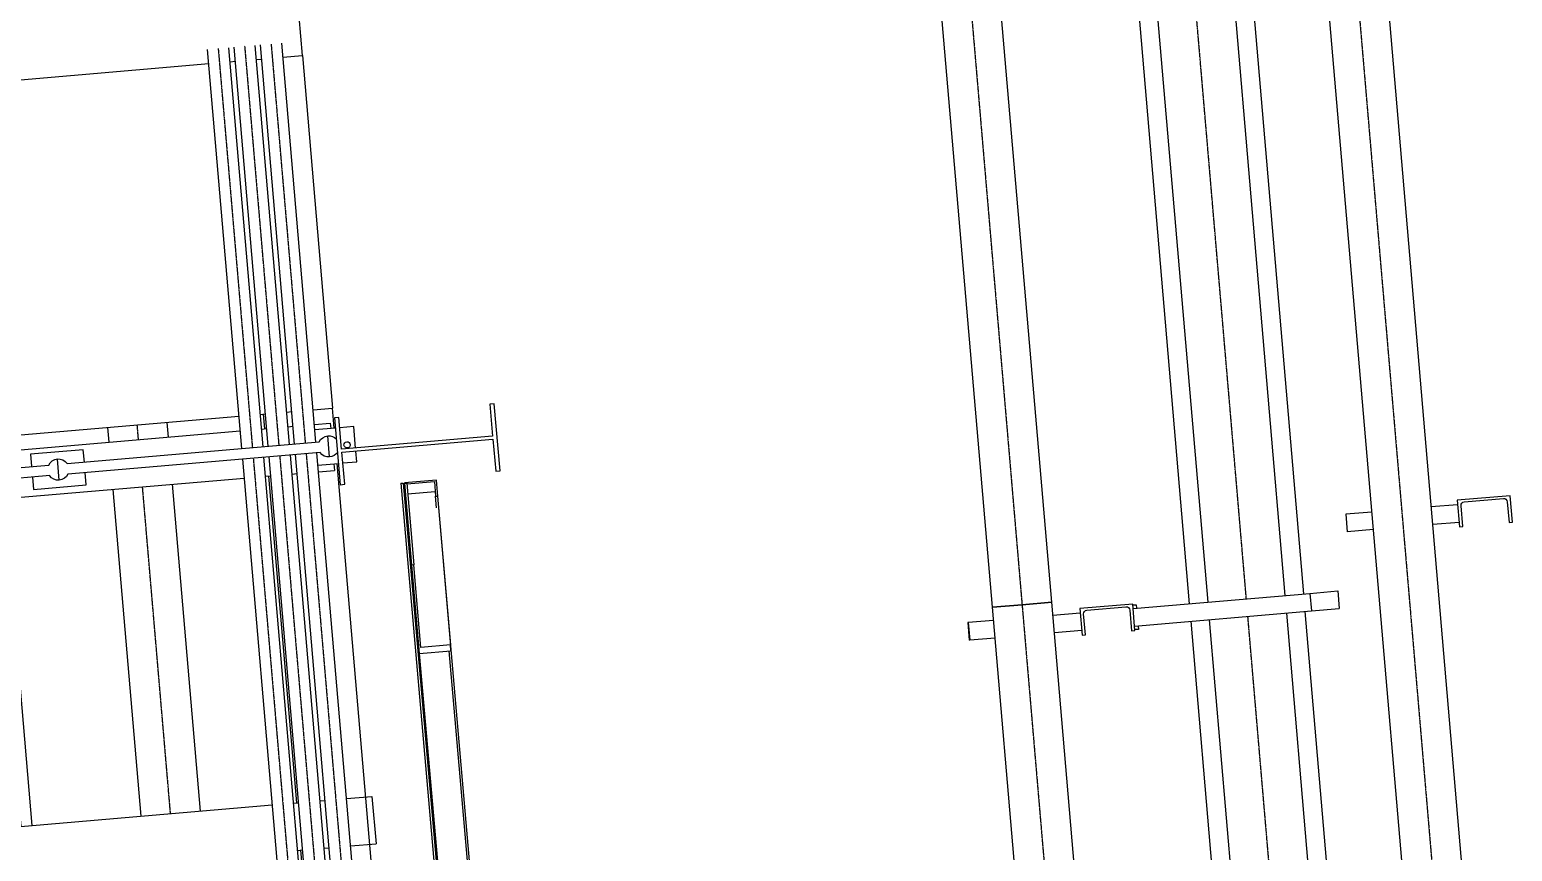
# Model space of a CAD drawing. Header units: millimetres. Extents: x 238021 to 250605, y -32596 to -9848.
# Drawn here: x 245051 to 249242, y -14854 to -12532 of the extents above; entities that cross this region are included whole.
import ezdxf

# ---------------------------------------------------------------- set-up
doc = ezdxf.new("R2010")
doc.units = ezdxf.units.MM
doc.header["$MEASUREMENT"] = 0
doc.linetypes.add('CENTER2', pattern=[1.125, 0.75, -0.125, 0.125, -0.125])
for name, color, linetype in [('Plan-150-DS-B4-404', 1, 'Continuous'), ('Plan-150-SL-B4-216', 85, 'Continuous'), ('Plan-300-CEN-D3-258', 70, 'Continuous'), ('Plan-300-FA-D4-256', 50, 'Continuous'), ('Plan-50-IW-B4-023', 3, 'Continuous'), ('Plan-50-PES-D1-029', 4, 'Continuous'), ('Plan-50-PES-D1-229', 4, 'Continuous'), ('Plan-50-PES-D1-243', 4, 'Continuous'), ('Plan-A-FLOR-HRAL', 11, 'Continuous'), ('Plan-CENTER', 1, 'CENTER2'), ('Plan-HATCH', 7, 'Continuous'), ('Plan-POLYMER PLATFORM', 2, 'Continuous'), ('Plan-PROPOSED_PIPE_SUPPORT_2', 6, 'Continuous'), ('Plan-PROPOSED_PIPE_SUPPORT_3', 6, 'Continuous'), ('Plan-RE', 5, 'Continuous'), ('Plan-S-BEAM', 12, 'Continuous'), ('Plan-S-BRACING', 12, 'Continuous'), ('Plan-S-COLS', 52, 'Continuous')]:
    doc.layers.add(name, color=color, linetype=linetype)

# ---------------------------------------------------------------- blocks, each defined once
blk = doc.blocks.new('*U51')
at = {"layer": 'Plan-300-FA-D4-256', "color": 0, "linetype": 'ByBlock', "lineweight": -2}
for p, q in [((248018.6, -9917.8), (248381, -14150)), ((248236.9, -9899.1), (248599.3, -14131.3)), ((248385.2, -14199.8), (248512, -15680.1)), ((248603.5, -14181.1), (248730.3, -15661.4))]:
    blk.add_line(p, q, dxfattribs=at)
at = {"layer": 'Plan-CENTER'}
for p, q in [((248490.1, -14140.7), (248127.8, -9908.4)), ((248621.1, -15670.8), (248494.4, -14190.5))]:
    blk.add_line(p, q, dxfattribs=at)
blk = doc.blocks.new('*U52')
at = {"layer": 'Plan-150-DS-B4-404', "color": 0, "linetype": 'ByBlock', "lineweight": -2}
for p, q in [((245271.7, -13656.3), (245275.3, -13697.9)), ((245439.4, -13642), (245442.9, -13683.5)), ((245454.4, -13817.1), (245533.5, -14740.9)), ((245286.7, -13831.4), (245365.8, -14755.3))]:
    blk.add_line(p, q, dxfattribs=at)
at = {"layer": 'Plan-CENTER'}
for p, q in [((245359.1, -13690.7), (245355.5, -13649.1)), ((245449.6, -14748.1), (245370.5, -13824.2))]:
    blk.add_line(p, q, dxfattribs=at)
blk = doc.blocks.new('*U54')
at = {"layer": 'Plan-150-DS-B4-404', "color": 0, "linetype": 'ByBlock', "lineweight": -2}
for p, q in [((247772.4, -14164.7), (247413.2, -9969.6)), ((247940.1, -14150.3), (247580.9, -9955.3)), ((247856.2, -14157.5), (247772.4, -14164.7)), ((247940.1, -14150.3), (247856.2, -14157.5))]:
    blk.add_line(p, q, dxfattribs=at)
at = {"layer": 'Plan-CENTER'}
blk.add_line((247497.1, -9962.4), (247856.2, -14157.5), dxfattribs=at)
at = {"layer": 'Plan-HATCH'}
for points in [[(247497.1, -9962.4), (247482.4, -9955.3), (247453, -9940.9), (247426.5, -9960), (247413.2, -9969.6)], [(247580.9, -9955.3), (247566.2, -9948.1), (247536.8, -9933.7), (247510.3, -9952.9), (247497.1, -9962.4)]]:
    blk.add_open_spline(points, degree=3, dxfattribs=at)
blk = doc.blocks.new('*U57')
at = {"layer": 'Plan-50-PES-D1-243', "color": 0, "linetype": 'ByBlock', "lineweight": -2}
for p, q in [((245650.9, -13716.1), (245554.4, -12588.3)), ((245711, -13710.9), (245614.5, -12583.2)), ((245970.9, -16746.8), (245713.6, -13740.8)), ((245910.8, -16751.9), (245653.5, -13745.9))]:
    blk.add_line(p, q, dxfattribs=at)
at = {"layer": 'Plan-CENTER'}
for p, q in [((245584.4, -12585.7), (245681, -13713.5)), ((245683.5, -13743.4), (245940.9, -16749.4))]:
    blk.add_line(p, q, dxfattribs=at)
blk = doc.blocks.new('*U58')
at = {"layer": 'Plan-50-PES-D1-229', "color": 0, "linetype": 'ByBlock', "lineweight": -2}
for p, q in [((245725.6, -13709.7), (245629.1, -12581.9)), ((245785.7, -13704.5), (245689.2, -12576.8)), ((246572.2, -23597.4), (245728.2, -13739.5)), ((246632.3, -23592.2), (245788.3, -13734.4))]:
    blk.add_line(p, q, dxfattribs=at)
at = {"layer": 'Plan-CENTER'}
for p, q in [((245659.1, -12579.3), (245755.7, -13707.1)), ((245758.2, -13737), (246602.3, -23594.8))]:
    blk.add_line(p, q, dxfattribs=at)
blk = doc.blocks.new('*U59')
at = {"layer": 'Plan-50-PES-D1-029', "color": 0, "linetype": 'ByBlock', "lineweight": -2}
for p, q in [((245860.5, -13698.1), (245763.9, -12570.4)), ((245800.4, -13703.3), (245703.8, -12575.5)), ((247233.6, -30442.8), (245802.9, -13733.1)), ((247293.7, -30437.6), (245863, -13728))]:
    blk.add_line(p, q, dxfattribs=at)
at = {"layer": 'Plan-CENTER'}
for p, q in [((245733.9, -12572.9), (245830.4, -13700.7)), ((245833, -13730.6), (247263.6, -30440.2))]:
    blk.add_line(p, q, dxfattribs=at)
blk = doc.blocks.new('*U64')
at = {"layer": 'Plan-POLYMER PLATFORM', "color": 0, "linetype": 'ByBlock', "lineweight": -2}
for p, q in [((244613.4, -10209.3), (245609.7, -10124)), ((245609.7, -10124), (245739.3, -11638.2)), ((244743, -11723.5), (244613.4, -10209.3)), ((245739.3, -11638.2), (244743, -11723.5)), ((245822.2, -12605.5), (245739.3, -11638.2)), ((244743, -11723.5), (244825.8, -12690.8)), ((245767.3, -12610.2), (245822.2, -12605.5)), ((245822.2, -12605.5), (245907.5, -13601.9)), ((244825.8, -12690.8), (245557.8, -12628.2)), ((245617.9, -12623), (245632.5, -12621.8)), ((245692.6, -12616.6), (245707.2, -12615.4)), ((244911.1, -13687.2), (244825.8, -12690.8)), ((245703.2, -13619.4), (245717.8, -13618.1)), ((245777.9, -13613), (245792.5, -13611.7)), ((245852.6, -13606.6), (245907.5, -13601.9)), ((244911.1, -13687.2), (245643.1, -13624.5))]:
    blk.add_line(p, q, dxfattribs=at)
blk = doc.blocks.new('*U67')
at = {"layer": 'Plan-300-CEN-D3-258', "color": 0, "linetype": 'ByBlock', "lineweight": -2}
for p, q in [((247977, -10045.3), (248328.8, -14154.5)), ((248299.6, -10017.7), (248651.5, -14126.9)), ((248333, -14204.3), (248465.6, -15752.6)), ((248655.7, -14176.7), (248811.4, -15995))]:
    blk.add_line(p, q, dxfattribs=at)
blk = doc.blocks.new('*U71')
at = {"layer": 'Plan-50-IW-B4-023', "color": 0, "linetype": 'ByBlock', "lineweight": -2}
for p, q in [((245716, -13660.1), (245712.5, -13618.6)), ((245806.6, -14717.5), (245727.5, -13793.7)), ((245913.9, -15971.1), (245818, -14851)), ((245944.9, -16333), (245932.6, -16189.3)), ((245977.8, -16718.1), (245975.1, -16685.5)), ((245987, -16824.6), (245982.2, -16769.5)), ((246015.5, -17158), (246004.9, -17034.6)), ((246022.3, -17236.8), (246020.7, -17218.1))]:
    blk.add_line(p, q, dxfattribs=at)
blk = doc.blocks.new('*U99')
at = {"layer": 'Plan-150-SL-B4-216', "color": 0, "linetype": 'ByBlock', "lineweight": -2}
for p, q in [((249228.6, -16402), (248774.3, -11095.8)), ((249061, -16416.4), (248606.7, -11110.1))]:
    blk.add_line(p, q, dxfattribs=at)
at = {"layer": 'Plan-CENTER'}
blk.add_line((248690.5, -11103), (249144.8, -16409.2), dxfattribs=at)
blk = doc.blocks.new('*U110')
at = {"layer": 'Plan-CENTER'}
blk.add_line((245871.8, -13604.9), (245871.8, -13604.9), dxfattribs=at)
at = {"layer": 'Plan-RE', "color": 0, "linetype": 'ByBlock', "lineweight": -2}
for p, q in [((245855.1, -13606.4), (245855.1, -13606.4)), ((245888.4, -13603.5), (245888.4, -13603.5))]:
    blk.add_line(p, q, dxfattribs=at)
blk = doc.blocks.new('*U117')
at = {"layer": 'Plan-S-BEAM', "color": 0, "linetype": 'ByBlock', "lineweight": -2}
for p, q in [((245852.6, -13606.6), (245907.5, -13601.9)), ((245912.3, -13658.5), (245907.5, -13601.9)), ((247445, -31545.3), (245920.9, -13758.2))]:
    blk.add_line(p, q, dxfattribs=at)
blk = doc.blocks.new('*U118')
at = {"layer": 'Plan-S-COLS', "color": 0, "linetype": 'ByBlock', "lineweight": -2}
for p, q in [((246364.7, -13589.4), (246352, -13590.5)), ((246352, -13590.5), (246359.9, -13680.9)), ((246381.2, -13778.7), (246364.7, -13589.4)), ((245925.3, -13627.9), (245912.6, -13629)), ((245912.6, -13629), (245929.2, -13818.2)), ((245933.2, -13718.3), (245925.3, -13627.9)), ((246359.9, -13680.9), (245933.2, -13718.3)), ((245933.9, -13726.7), (246360.7, -13689.4)), ((246360.7, -13689.4), (246368.6, -13779.8)), ((245941.8, -13817.1), (245933.9, -13726.7)), ((246368.6, -13779.8), (246381.2, -13778.7)), ((245929.2, -13818.2), (245941.8, -13817.1))]:
    blk.add_line(p, q, dxfattribs=at)
blk = doc.blocks.new('*U120')
at = {"layer": 'Plan-S-BEAM', "color": 0, "linetype": 'ByBlock', "lineweight": -2}
for p, q in [((245706.7, -13660.9), (245721.4, -13659.7)), ((245781.5, -13654.5), (245796.1, -13653.3)), ((245856.2, -13648.1), (245901.2, -13644.3)), ((245901.2, -13644.3), (245902.5, -13659.4)), ((238021.2, -14319.5), (245646.6, -13666.1)), ((245867.6, -13781.6), (245912.6, -13777.8)), ((245911, -13759), (245912.6, -13777.8)), ((238032.6, -14453), (245658.1, -13799.6)), ((245718.2, -13794.5), (245732.8, -13793.2)), ((245792.9, -13788.1), (245807.5, -13786.8))]:
    blk.add_line(p, q, dxfattribs=at)
blk = doc.blocks.new('*U124')
at = {"layer": 'Plan-A-FLOR-HRAL', "color": 0, "linetype": 'ByBlock', "lineweight": -2}
for p, q in [((245915.2, -13658.3), (245857.5, -13663.2)), ((245967.2, -13653.8), (245927.8, -13657.2)), ((245972.5, -13714.8), (245967.2, -13653.8)), ((245157.2, -13758.4), (245869.6, -13697.3)), ((245899.3, -13739.9), (245894.2, -13680.2)), ((245203.1, -13719.3), (245053.7, -13732.1)), ((245053.7, -13732.1), (245056.6, -13767)), ((245872.2, -13727.2), (245159.8, -13788.3)), ((245206.1, -13754.2), (245203.1, -13719.3)), ((245975.8, -13753.5), (245973.2, -13723.3)), ((244383.1, -13824.7), (245105.5, -13762.8)), ((245135.2, -13805.4), (245130.1, -13745.7)), ((245211.6, -13818.9), (245208.7, -13784.1)), ((245866, -13762.9), (245923.9, -13757.9)), ((245936.5, -13756.8), (245975.8, -13753.5)), ((245108.1, -13792.7), (244385.7, -13854.6)), ((245059.2, -13796.9), (245062.2, -13831.7)), ((245062.2, -13831.7), (245211.6, -13818.9))]:
    blk.add_line(p, q, dxfattribs=at)
at = {"layer": 'Plan-A-FLOR-HRAL', "color": 0, "linetype": 'ByBlock', "lineweight": -2, "extrusion": (0, 0, -1)}
for centre, radius, start, end in [((-245896.8, -13710), 30, 25.1251, 85.1025), ((-245896.8, -13710), 30, 85.1025, 134.6063), ((-245948.5, -13705.6), 8.8, 355.1025, 175.1025), ((-245896.8, -13710), 30, 265.1025, 325.0799), ((-245896.8, -13710), 30, 215.3976, 265.1025), ((-245948.5, -13705.6), 8.8, 175.1025, 355.1025), ((-245132.6, -13775.5), 30, 25.1251, 85.1025), ((-245132.6, -13775.5), 30, 85.1025, 145.0799), ((-245132.6, -13775.5), 30, 265.1025, 325.0799), ((-245132.6, -13775.5), 30, 205.1251, 265.1025)]:
    blk.add_arc(centre, radius, start, end, dxfattribs=at)
blk = doc.blocks.new('*U130')
at = {"layer": 'Plan-S-BRACING', "color": 0, "linetype": 'ByBlock', "lineweight": -2}
for p, q in [((246201, -13805.5), (246111.3, -13813.4)), ((246111.3, -13813.4), (246111.4, -13814.2)), ((246117.4, -13815.9), (246195.3, -13809.1)), ((246195.3, -13809.1), (246198.9, -13850.9)), ((246204.9, -13850.4), (246201, -13805.5)), ((246198.9, -13850.9), (246204.9, -13850.4)), ((246201.7, -13883.2), (246198.9, -13850.9)), ((246700.8, -19521.2), (246204.9, -13850.4)), ((246694.9, -19521.7), (246237.2, -14288.1)), ((246361.3, -16672), (246153.5, -14295.3))]:
    blk.add_line(p, q, dxfattribs=at)
blk = doc.blocks.new('*U131')
at = {"layer": 'Plan-S-BRACING', "color": 0, "linetype": 'ByBlock', "lineweight": -2}
for p, q in [((246100.9, -13814.3), (246106.9, -13813.8)), ((246100.9, -13814.3), (246558.6, -19048)), ((246106.9, -13813.8), (246564.6, -19047.4)), ((246110.6, -13855.6), (246114.7, -13855.2))]:
    blk.add_line(p, q, dxfattribs=at)
blk = doc.blocks.new('*U132')
at = {"layer": 'Plan-S-BRACING', "color": 0, "linetype": 'ByBlock', "lineweight": -2}
for p, q in [((246111.2, -13813.7), (246111.2, -13814.2)), ((246111.3, -13813.7), (246111.2, -13813.7))]:
    blk.add_line(p, q, dxfattribs=at)
blk = doc.blocks.new('*U134')
at = {"layer": 'Plan-S-BRACING', "color": 0, "linetype": 'ByBlock', "lineweight": -2}
for p, q in [((246111.2, -13814.2), (246117.2, -13813.7)), ((246111.2, -13814.2), (246131, -14045.2)), ((246117.2, -13813.7), (246137, -14044.7)), ((246119.8, -13843.7), (246197.7, -13837)), ((246207.4, -13882.7), (246240.7, -14271)), ((246137, -14044.7), (246131, -14045.2)), ((246131, -14045.2), (246152.4, -14295.4)), ((246157, -14278.2), (246137, -14044.7)), ((246152.4, -14295.4), (246242.1, -14287.7)), ((246240.7, -14271), (246157, -14278.2)), ((246242.1, -14287.7), (246240.7, -14271))]:
    blk.add_line(p, q, dxfattribs=at)
blk = doc.blocks.new('*U139')
at = {"layer": 'Plan-PROPOSED_PIPE_SUPPORT_3', "color": 0, "linetype": 'ByBlock', "lineweight": -2}
for p, q in [((249235.4, -13849.5), (249086, -13862.3)), ((249086, -13862.3), (249092.4, -13937.1)), ((249105.9, -13866.7), (249216.5, -13857.2)), ((249227.3, -13866.3), (249232.4, -13925.1)), ((249241.8, -13924.3), (249235.4, -13849.5)), ((249101.8, -13936.3), (249096.8, -13877.5)), ((249092.4, -13937.1), (249101.8, -13936.3)), ((249232.4, -13925.1), (249241.8, -13924.3))]:
    blk.add_line(p, q, dxfattribs=at)
at = {"layer": 'Plan-PROPOSED_PIPE_SUPPORT_3', "color": 0, "linetype": 'ByBlock', "lineweight": -2, "extrusion": (0, 0, -1)}
for centre, start, end in [((-249106.8, -13876.6), 355.1064, 85.1064), ((-249217.4, -13867.1), 85.1064, 175.1064)]:
    blk.add_arc(centre, 10, start, end, dxfattribs=at)
blk = doc.blocks.new('*U140')
at = {"layer": 'Plan-PROPOSED_PIPE_SUPPORT_3', "color": 0, "linetype": 'ByBlock', "lineweight": -2}
for p, q in [((248845.1, -13895.5), (248770.9, -13901.9)), ((248770.9, -13901.9), (248775.2, -13951.7)), ((249087, -13874.8), (249012.8, -13881.1)), ((248849.4, -13945.3), (248775.2, -13951.7)), ((249091.3, -13924.6), (249017.1, -13931))]:
    blk.add_line(p, q, dxfattribs=at)
blk = doc.blocks.new('*U147')
at = {"layer": 'Plan-CENTER'}
for p, q in [((245027.5, -14784.2), (244990.5, -14351.6)), ((245134.9, -16037.8), (245039, -14917.8)), ((245165.8, -16399.7), (245153.5, -16256)), ((245198.4, -16780.4), (245196, -16752.3)), ((245234.2, -17197.8), (245227.1, -17114.6))]:
    blk.add_line(p, q, dxfattribs=at)
at = {"layer": 'Plan-RE', "color": 0, "linetype": 'ByBlock', "lineweight": -2}
for p, q in [((244960.4, -14354.1), (244997.5, -14786.8)), ((245020.5, -14349), (245057.6, -14781.7)), ((245069, -14915.2), (245164.9, -16035.2)), ((245008.9, -14920.3), (245104.8, -16040.3)), ((245183.6, -16253.5), (245195.9, -16397.1)), ((245123.5, -16258.6), (245135.8, -16402.2)), ((245166, -16754.9), (245168.4, -16783)), ((245226.1, -16749.7), (245228.5, -16777.8)), ((245192.6, -17066.2), (245204.1, -17200.4)), ((245253, -17063.5), (245264.2, -17195.2))]:
    blk.add_line(p, q, dxfattribs=at)
blk = doc.blocks.new('*U149')
at = {"layer": 'Plan-150-DS-B4-404', "color": 0, "linetype": 'ByBlock', "lineweight": -2}
for p, q in [((247772.4, -14164.7), (247856.2, -14157.5)), ((247856.2, -14157.5), (247940.1, -14150.3)), ((248080.1, -15785.6), (247940.1, -14150.3)), ((247912.4, -15799.9), (247772.4, -14164.7))]:
    blk.add_line(p, q, dxfattribs=at)
at = {"layer": 'Plan-CENTER'}
blk.add_line((247856.2, -14157.5), (247996.2, -15792.8), dxfattribs=at)
blk = doc.blocks.new('*U150')
at = {"layer": 'Plan-PROPOSED_PIPE_SUPPORT_2', "color": 0, "linetype": 'ByBlock', "lineweight": -2}
for p, q in [((248168.8, -14155.6), (248019.4, -14168.4)), ((248039.3, -14172.7), (248149.9, -14163.3)), ((248175.2, -14230.4), (248168.8, -14155.6)), ((248019.4, -14168.4), (248025.7, -14243.2)), ((248035.2, -14242.3), (248030.2, -14183.6)), ((248160.7, -14172.4), (248165.7, -14231.2)), ((248025.7, -14243.2), (248035.2, -14242.3)), ((248165.7, -14231.2), (248175.2, -14230.4))]:
    blk.add_line(p, q, dxfattribs=at)
at = {"layer": 'Plan-PROPOSED_PIPE_SUPPORT_2', "color": 0, "linetype": 'ByBlock', "lineweight": -2, "extrusion": (0, 0, -1)}
for centre, start, end in [((-248150.7, -14173.2), 85.1064, 175.1064), ((-248040.1, -14182.7), 355.1064, 85.1064)]:
    blk.add_arc(centre, 10, start, end, dxfattribs=at)
blk = doc.blocks.new('*U151')
at = {"layer": 'Plan-PROPOSED_PIPE_SUPPORT_2', "color": 0, "linetype": 'ByBlock', "lineweight": -2}
for p, q in [((248169, -14158.1), (248179, -14157.3)), ((248179, -14157.3), (248179.8, -14167.2)), ((248185, -14227), (248175, -14227.9)), ((248184.1, -14217.1), (248185, -14227))]:
    blk.add_line(p, q, dxfattribs=at)
blk = doc.blocks.new('*U152')
at = {"layer": 'Plan-PROPOSED_PIPE_SUPPORT_2', "color": 0, "linetype": 'ByBlock', "lineweight": -2}
for p, q in [((247704.3, -14208), (247702.6, -14208.1)), ((247702.6, -14208.1), (247706.9, -14257.9)), ((247708.5, -14257.8), (247706.9, -14257.9))]:
    blk.add_line(p, q, dxfattribs=at)
blk = doc.blocks.new('*U153')
at = {"layer": 'Plan-PROPOSED_PIPE_SUPPORT_2', "color": 0, "linetype": 'ByBlock', "lineweight": -2}
for p, q in [((247775.6, -14201.8), (247704.3, -14208)), ((248020.4, -14180.9), (247943.2, -14187.5)), ((247704.3, -14208), (247708.5, -14257.8)), ((248024.7, -14230.7), (247947.5, -14237.3)), ((247779.8, -14251.7), (247708.5, -14257.8))]:
    blk.add_line(p, q, dxfattribs=at)
blk = doc.blocks.new('*U154')
at = {"layer": 'Plan-PROPOSED_PIPE_SUPPORT_2', "color": 0, "linetype": 'ByBlock', "lineweight": -2}
for p, q in [((247704.3, -14208), (247708.5, -14257.8)), ((247704.3, -14208), (247704.3, -14208)), ((247708.5, -14257.8), (247708.5, -14257.8))]:
    blk.add_line(p, q, dxfattribs=at)
blk = doc.blocks.new('*U155')
at = {"layer": 'Plan-PROPOSED_PIPE_SUPPORT_2', "color": 0, "linetype": 'ByBlock', "lineweight": -2}
for p, q in [((248169.9, -14168.1), (248669.5, -14125.3)), ((248669.5, -14125.3), (248673.8, -14175.1)), ((248174.1, -14217.9), (248673.8, -14175.1))]:
    blk.add_line(p, q, dxfattribs=at)
blk = doc.blocks.new('*U156')
at = {"layer": 'Plan-PROPOSED_PIPE_SUPPORT_2', "color": 0, "linetype": 'ByBlock', "lineweight": -2}
for p, q in [((248669.5, -14125.3), (248748.2, -14118.6)), ((248748.2, -14118.6), (248752.5, -14168.4)), ((248673.8, -14175.1), (248752.5, -14168.4))]:
    blk.add_line(p, q, dxfattribs=at)
blk = doc.blocks.new('*U158')
at = {"layer": 'Plan-S-BEAM', "color": 0, "linetype": 'ByBlock', "lineweight": -2}
for p, q in [((245946.7, -14705.5), (246019, -14699.3)), ((246019, -14699.3), (246030.5, -14832.8)), ((244871.8, -14797.6), (245737.2, -14723.4)), ((245797.3, -14718.3), (245811.9, -14717)), ((245872, -14711.9), (245886.6, -14710.6)), ((245958.1, -14839), (246030.5, -14832.8)), ((245808.7, -14851.8), (245823.3, -14850.5)), ((245883.4, -14845.4), (245898, -14844.1))]:
    blk.add_line(p, q, dxfattribs=at)

msp = doc.modelspace()

# ---------------------------------------------------------------- block references
at = {"layer": 'Plan-150-DS-B4-404'}
for name in ['*U54', '*U52', '*U149']:
    msp.add_blockref(name, (0, 0), dxfattribs=at)
at = {"layer": 'Plan-150-SL-B4-216'}
msp.add_blockref('*U99', (0, 0), dxfattribs=at)
at = {"layer": 'Plan-300-CEN-D3-258'}
msp.add_blockref('*U67', (0, 0), dxfattribs=at)
at = {"layer": 'Plan-300-FA-D4-256'}
msp.add_blockref('*U51', (0, 0), dxfattribs=at)
at = {"layer": 'Plan-50-IW-B4-023'}
msp.add_blockref('*U71', (0, 0), dxfattribs=at)
at = {"layer": 'Plan-50-PES-D1-029'}
msp.add_blockref('*U59', (0, 0), dxfattribs=at)
at = {"layer": 'Plan-50-PES-D1-229'}
msp.add_blockref('*U58', (0, 0), dxfattribs=at)
at = {"layer": 'Plan-50-PES-D1-243'}
msp.add_blockref('*U57', (0, 0), dxfattribs=at)
at = {"layer": 'Plan-A-FLOR-HRAL'}
msp.add_blockref('*U124', (0, 0), dxfattribs=at)
at = {"layer": 'Plan-POLYMER PLATFORM'}
msp.add_blockref('*U64', (0, 0), dxfattribs=at)
at = {"layer": 'Plan-PROPOSED_PIPE_SUPPORT_2'}
for name in ['*U156', '*U150', '*U151', '*U155', '*U153', '*U152', '*U154']:
    msp.add_blockref(name, (0, 0), dxfattribs=at)
at = {"layer": 'Plan-PROPOSED_PIPE_SUPPORT_3'}
for name in ['*U139', '*U140']:
    msp.add_blockref(name, (0, 0), dxfattribs=at)
at = {"layer": 'Plan-RE'}
for name in ['*U110', '*U147']:
    msp.add_blockref(name, (0, 0), dxfattribs=at)
at = {"layer": 'Plan-S-BEAM'}
for name in ['*U117', '*U120', '*U158']:
    msp.add_blockref(name, (0, 0), dxfattribs=at)
at = {"layer": 'Plan-S-BRACING'}
for name in ['*U131', '*U132', '*U134', '*U130']:
    msp.add_blockref(name, (0, 0), dxfattribs=at)
at = {"layer": 'Plan-S-COLS'}
msp.add_blockref('*U118', (0, 0), dxfattribs=at)

doc.saveas('drawing.dxf')
